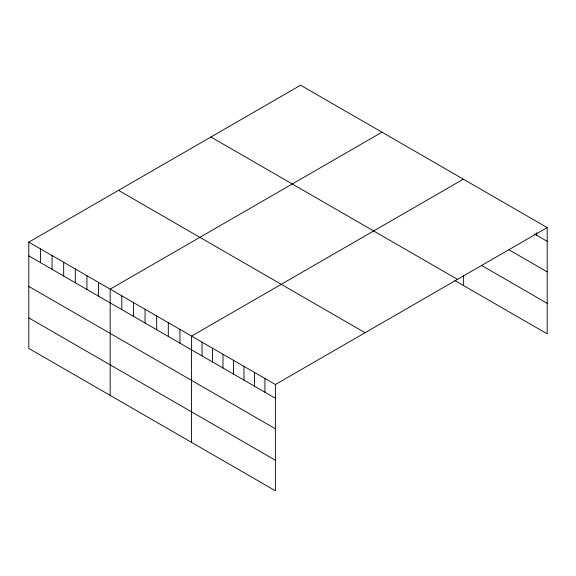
<?xml version="1.0" encoding="UTF-8"?>
<svg xmlns="http://www.w3.org/2000/svg" width="576" height="576" viewBox="0 0 576 576"><rect width="100%" height="100%" fill="white"/><g stroke="black" fill="none" stroke-linecap="round" stroke-linejoin="round"><path stroke-width="0.86" d="M28.8 242.143L275.393 384.516L275.393 490.781L28.8 348.415L28.8 242.143L300.607 85.219L547.2 227.585L547.2 333.857L454.831 280.534M381.982 132.199L110.174 289.123L110.174 395.395M463.356 179.179L191.556 336.103L191.556 442.375M275.393 384.516L547.2 227.585M534.47 233.993L547.2 241.344M509.018 249.833L547.2 271.872M481.327 265.291L547.2 303.329M210.91 137.002L457.502 279.374M118.498 190.354L365.09 332.726M28.8 255.895L275.393 398.268M28.8 286.423L275.393 428.796M28.8 317.88L275.393 460.253M536.717 232.711L536.717 235.289M463.356 275.278L463.356 285.451M264.917 378.461L264.917 392.213M254.434 372.413L254.434 386.165M243.958 366.358L243.958 380.117M233.474 360.31L233.474 374.062M222.991 354.262L222.991 368.014M212.515 348.206L212.515 361.958M202.032 342.158L202.032 355.91M179.928 329.393L179.928 343.145M168.3 322.682L168.3 336.434M156.679 315.972L156.679 329.724M145.051 309.262L145.051 323.014M133.43 302.551L133.43 316.303M121.802 295.834L121.802 309.586M98.554 282.413L98.554 296.165M86.926 275.702L86.926 289.454M75.298 268.992L75.298 282.744M63.677 262.274L63.677 276.026M52.049 255.564L52.049 269.316M40.428 248.854L40.428 262.606"/></g></svg>
